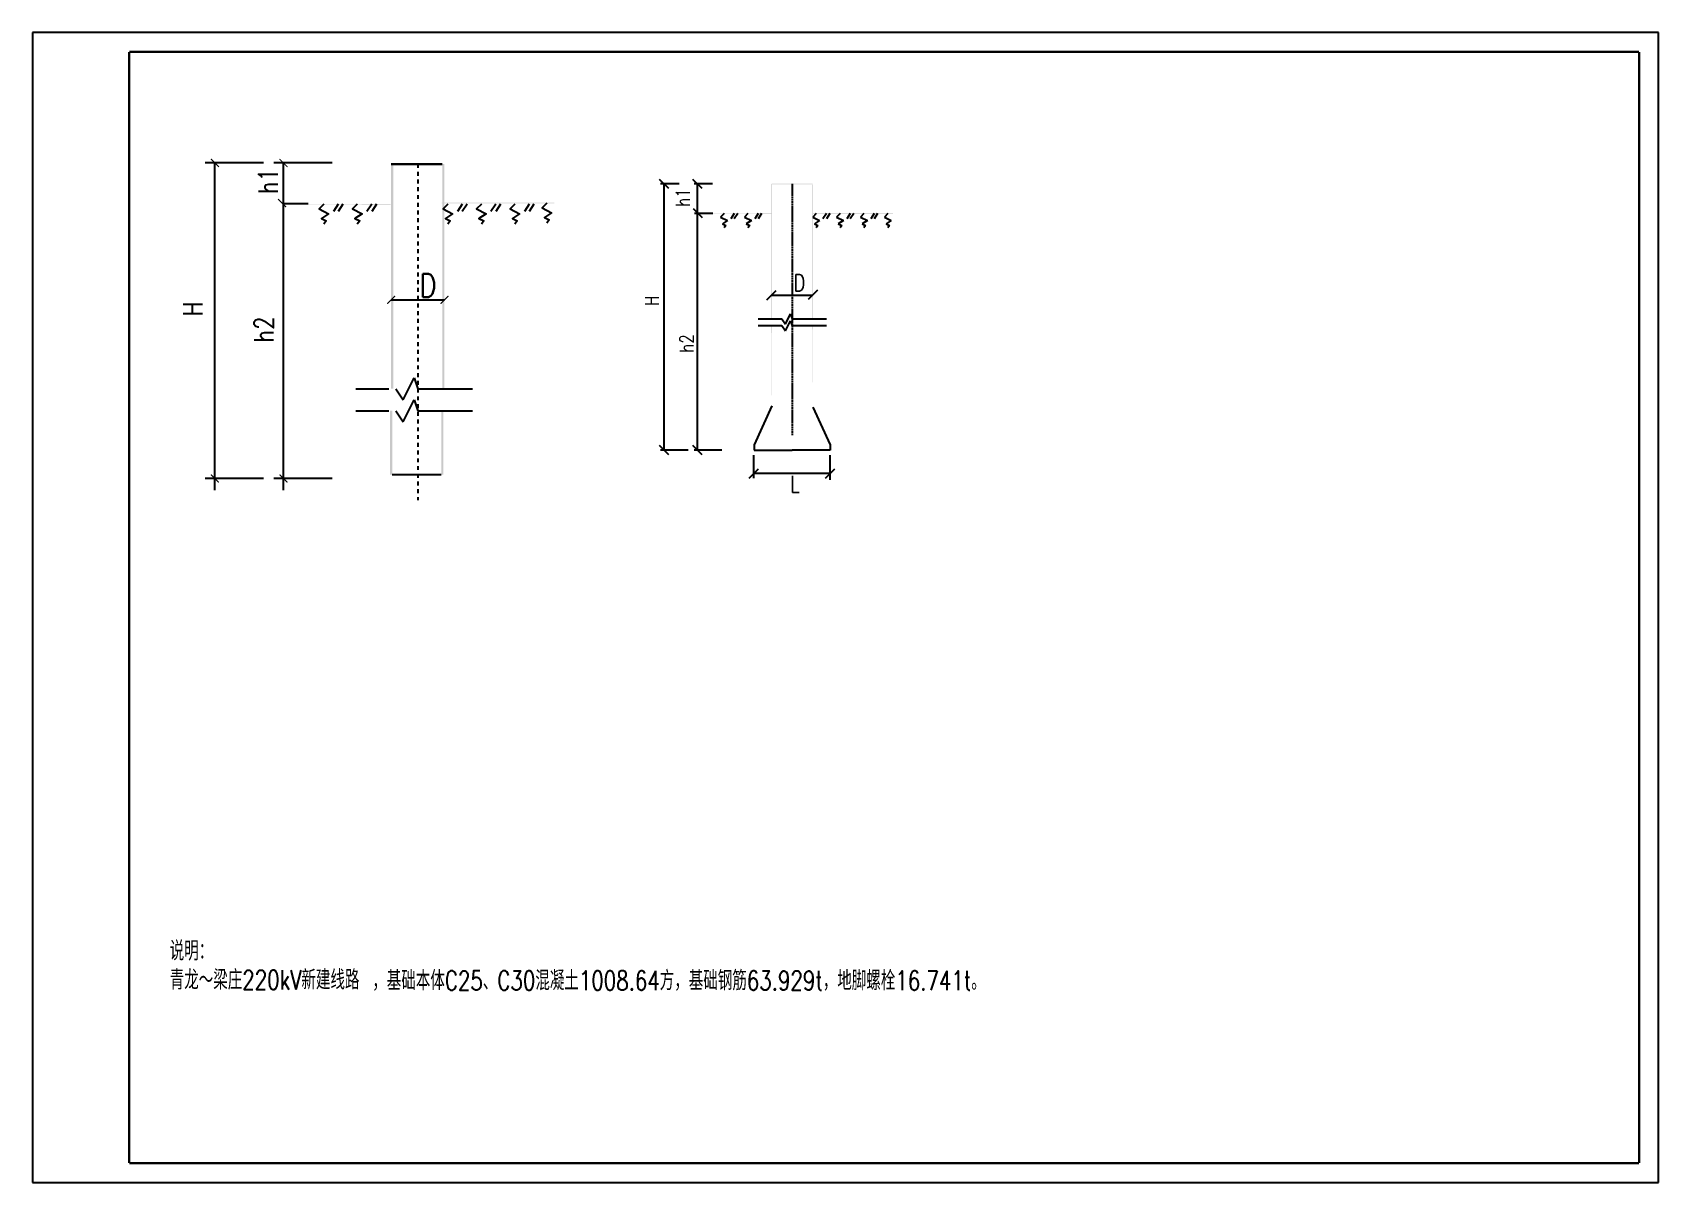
# Model space of a CAD drawing. Header units: millimetres. Extents: x 4529 to 4949, y 337 to 634.
import ezdxf

# ---------------------------------------------------------------- set-up
doc = ezdxf.new("R2010")
doc.units = ezdxf.units.MM
doc.linetypes.add('短虚线', pattern=[2, 1, -1])
doc.layers.add('ZSSignLayer', color=7, linetype='Continuous')
doc.styles.add('HZ', font='simplex.shx', dxfattribs={"width": 0.75, "height": 5, "bigfont": 'hztxt.shx'})
doc.styles.get("Standard").update_dxf_attribs({"font": 'txt', "bigfont": 'gbcbig.shx'})

msp = doc.modelspace()

# ---------------------------------------------------------------- linework, layer by layer
at = {"color": 3}
for p, q in [((4948.654082134444, 633.5079390439992), (4528.654082134444, 633.5079390439992)), ((4528.654082134444, 633.5079390439992), (4528.654082134444, 336.5079390439992)), ((4948.654082134444, 336.5079390439992), (4948.654082134444, 633.5079390439992)), ((4528.654082134444, 336.5079390439992), (4948.654082134444, 336.5079390439992))]:
    msp.add_line(p, q, dxfattribs=at)
at = {"color": 7, "linetype": 'Continuous', "lineweight": 25}
for p, q in [((4588.348900665331, 599.8113920282286), (4573.242622522566, 599.8113151937263)), ((4575.760304223322, 515.3067840810403), (4575.760154523174, 599.811501744898)), ((4575.760335546359, 515.3067527584868), (4575.760335546359, 599.8113279994769)), ((4606.066055633253, 599.8113920282286), (4590.959777490489, 599.8113151937263)), ((4593.477459191245, 515.3067840810403), (4593.477309491097, 599.811501744898)), ((4593.477490514282, 515.3067527584868), (4593.477490514282, 599.8113279994769)), ((4607.610536242991, 589.1701629682747), (4606.374694137641, 587.3163998102615)), ((4608.846378348329, 589.1701629682747), (4607.610536242991, 587.3163998102615)), ((4616.261430980392, 589.1701629682747), (4615.025588875053, 587.3163998102615)), ((4617.497273085732, 589.1701629682747), (4616.261430980392, 587.3163998102615)), ((4639.649649721444, 589.1701629682747), (4638.413807616104, 587.3163998102615)), ((4640.885491826792, 589.1701629682747), (4639.649649721444, 587.3163998102615)), ((4648.300544458856, 589.1701629682747), (4647.064702353508, 587.3163998102615)), ((4649.536386564194, 589.1701629682747), (4648.300544458856, 587.3163998102615)), ((4656.951439196258, 589.1701629682747), (4655.715597090918, 587.3163998102615)), ((4658.187281301606, 589.1701629682747), (4656.951439196258, 587.3163998102615)), ((4709.936329162892, 586.7400042149584), (4709.053584801928, 585.4158876735205)), ((4710.819073523849, 586.7400042149584), (4709.936329162892, 585.4158876735205)), ((4716.115539689608, 586.7400042149584), (4715.232795328651, 585.4158876735205)), ((4716.998284050564, 586.7400042149584), (4716.115539689608, 585.4158876735205)), ((4733.704154579893, 586.7400042149584), (4732.821410218937, 585.4158876735205)), ((4734.586898940855, 586.7400042149584), (4733.704154579893, 585.4158876735205)), ((4739.883365106616, 586.7400042149584), (4739.000620745652, 585.4158876735205)), ((4740.766109467572, 586.7400042149584), (4739.883365106616, 585.4158876735205)), ((4746.062575633331, 586.7400042149584), (4745.179831272375, 585.4158876735205)), ((4746.945319994295, 586.7400042149584), (4746.062575633331, 585.4158876735205)), ((4716.066267514854, 559.5274506620847), (4722.245478041576, 559.5274506620847)), ((4722.245478041576, 559.5274506620847), (4723.12822240254, 558.2033341206466)), ((4723.12822240254, 558.2033341206466), (4724.452338943978, 560.8515672035276)), ((4723.12822240254, 556.4378453987265), (4724.452338943978, 559.086078481607)), ((4724.452338943978, 560.8515672035276), (4724.89371112446, 559.5274506620847)), ((4724.452338943978, 559.086078481607), (4724.89371112446, 557.761961940168)), ((4724.89371112446, 559.5274506620847), (4733.721154734058, 559.5274506620847)), ((4716.066267514854, 557.799209407226), (4722.245478041576, 557.799209407226)), ((4722.245478041576, 557.799209407226), (4723.12822240254, 556.4750928657866)), ((4724.89371112446, 557.799209407226), (4733.721154734058, 557.799209407226)), ((4624.399583196124, 538.6526364855866), (4627.232010347896, 544.3174907891272)), ((4627.232010347896, 544.3174907891272), (4628.176152731819, 541.4850636373559)), ((4612.177196623485, 541.4850636373559), (4620.674478078796, 541.4850636373559)), ((4622.511298428277, 541.4850636373559), (4624.399583196124, 538.6526364855866)), ((4624.399583196124, 532.9877821820477), (4627.232010347896, 538.6526364855866)), ((4627.232010347896, 538.6526364855866), (4628.176152731819, 535.8202093338165)), ((4628.176152731819, 541.4850636373559), (4642.338288490666, 541.4850636373559)), ((4612.177196623485, 535.8202093338165), (4620.674478078796, 535.8202093338165)), ((4622.511298428277, 535.8202093338165), (4624.399583196124, 532.9877821820477)), ((4628.176152731819, 535.8202093338165), (4642.338288490666, 535.8202093338165)), ((4588.348793302231, 518.3186148358901), (4573.242515159465, 518.3185187927623)), ((4579.327289475848, 518.3186148358901), (4573.242539896863, 518.3185187927623)), ((4606.065948270153, 518.3186148358901), (4590.959670127388, 518.3185187927623)), ((4597.044444443772, 518.3186148358901), (4590.959694864785, 518.3185187927623))]:
    msp.add_line(p, q, dxfattribs=at)
at = {"linetype": '短虚线'}
msp.add_line((4628.176152731819, 599.5281608382285), (4628.176152731819, 512.7295871097741), dxfattribs=at)
at = {"color": 0, "linetype": 'ByBlock', "lineweight": 25}
for p, q in [((4692.985838988883, 593.1881752452432), (4690.586798988879, 595.5872152452434)), ((4701.641457150436, 593.1881752452432), (4699.242417150432, 595.5872152452434)), ((4701.756932458331, 585.6066907155164), (4699.357892458334, 588.0057307155166)), ((4729.075890287796, 564.6154555021069), (4731.4749302878, 567.0144955021058)), ((4718.350551689975, 564.5052700660601), (4720.749591689979, 566.904310066059)), ((4692.985838988883, 524.4102278325856), (4690.586798988879, 526.8092678325858)), ((4701.641457150436, 524.4102278325856), (4699.242417150432, 526.8092678325858)), ((4713.777258273559, 518.4265297798686), (4716.176298273563, 520.8255697798677)), ((4733.461237072603, 518.4166877046123), (4735.860277072607, 520.8157277046109))]:
    msp.add_line(p, q, dxfattribs=at)
at = {"lineweight": 25}
for p, q in [((4695.656730688071, 594.3876952452442), (4690.903574627919, 594.3876952452442)), ((4691.786318988881, 589.3144766375619), (4691.786318988881, 594.3876952452442)), ((4704.312348849624, 594.3876952452442), (4699.559192789471, 594.3876952452442)), ((4700.441937150434, 589.3144766375619), (4700.441937150434, 594.3876952452442)), ((4599.898629235477, 589.2628520690497), (4593.244210751264, 589.2628520690497)), ((4691.786318988883, 525.6097478325838), (4691.786318988881, 589.3144766375647)), ((4700.441937150435, 525.6097478325838), (4700.441937150434, 589.3144766375647)), ((4704.427824157525, 586.8062107155122), (4699.674668097373, 586.8062107155122)), ((4698.048974583321, 525.6097478325838), (4690.903574627925, 525.6097478325838)), ((4706.704592744874, 525.6097478325838), (4699.559192789478, 525.6097478325838))]:
    msp.add_line(p, q, dxfattribs=at)
at = {"color": 0, "linetype": '短虚线', "lineweight": 25, "ltscale": 0.1}
msp.add_line((4724.89371112446, 594.3876944078713), (4724.89371112446, 529.4813996213963), dxfattribs=at)
at = {"color": 7, "lineweight": 25}
for p, q in [((4707.288096080008, 586.7400042149584), (4706.405351719046, 585.8572598539993)), ((4706.405351719046, 585.8572598539993), (4708.170840440966, 584.974515493039)), ((4708.170840440966, 584.974515493039), (4706.846723899527, 584.0917711320799)), ((4706.846723899527, 584.0917711320799), (4707.729468260492, 583.6503989516)), ((4713.467306606732, 586.7400042149584), (4712.584562245767, 585.8572598539993)), ((4712.584562245767, 585.8572598539993), (4714.350050967688, 584.974515493039)), ((4714.350050967688, 584.974515493039), (4713.025934426249, 584.0917711320799)), ((4713.025934426249, 584.0917711320799), (4713.908678787206, 583.6503989516)), ((4731.055921497017, 586.7400042149584), (4730.173177136054, 585.8572598539993)), ((4730.173177136054, 585.8572598539993), (4731.938665857973, 584.974515493039)), ((4731.938665857973, 584.974515493039), (4730.614549316535, 584.0917711320799)), ((4730.614549316535, 584.0917711320799), (4731.497293677491, 583.6503989516)), ((4737.235132023732, 586.7400042149584), (4736.352387662776, 585.8572598539993)), ((4736.352387662776, 585.8572598539993), (4738.117876384697, 584.974515493039)), ((4738.117876384697, 584.974515493039), (4736.793759843258, 584.0917711320799)), ((4736.793759843258, 584.0917711320799), (4737.676504204214, 583.6503989516)), ((4743.414342550455, 586.7400042149584), (4742.531598189493, 585.8572598539993)), ((4742.531598189493, 585.8572598539993), (4744.297086911418, 584.974515493039)), ((4744.297086911418, 584.974515493039), (4742.972970369973, 584.0917711320799)), ((4742.972970369973, 584.0917711320799), (4743.855714730937, 583.6503989516)), ((4749.593553077171, 586.7400042149584), (4748.710808716214, 585.8572598539993)), ((4748.710808716214, 585.8572598539993), (4750.476297438135, 584.974515493039)), ((4750.476297438135, 584.974515493039), (4749.152180896696, 584.0917711320799)), ((4749.152180896696, 584.0917711320799), (4750.034925257653, 583.6503989516)), ((4707.729468260492, 583.6503989516), (4707.288096080008, 583.0324772254489)), ((4713.908678787206, 583.6503989516), (4713.467306606732, 583.0324772254489)), ((4731.497293677491, 583.6503989516), (4731.055921497017, 583.0324772254489)), ((4737.676504204214, 583.6503989516), (4737.235132023732, 583.0324772254489)), ((4743.855714730937, 583.6503989516), (4743.414342550455, 583.0324772254489)), ((4750.034925257653, 583.6503989516), (4749.593553077171, 583.0324772254489))]:
    msp.add_line(p, q, dxfattribs=at)
for p, q in [((4621.283924854354, 564.4803432900754), (4635.068380609278, 564.4803432900723)), ((4719.663448091848, 565.6857602016287), (4730.123974157064, 565.663539371373)), ((4719.663448091848, 537.0925998598677), (4715.065449057465, 527.0043487036545)), ((4730.256380423367, 536.722862445645), (4734.721973191456, 527.0043487036545)), ((4715.065449057465, 527.0043487036545), (4715.065449057465, 525.6266757572123)), ((4715.065449057465, 525.6266757572123), (4724.88895398909, 525.6266757572123)), ((4734.721973191456, 525.6266757572123), (4724.898468259831, 525.6266757572123)), ((4734.721973191456, 527.0043487036545), (4734.721973191456, 525.6266757572123)), ((4714.95774840913, 518.3959532655526), (4714.95774840913, 524.392672793482)), ((4734.660761357, 517.9913529039095), (4734.660761357, 524.3926727934823)), ((4621.567156044352, 519.3325644639028), (4634.218687039278, 519.3325068380234))]:
    msp.add_line(p, q)
at = {"color": 7, "linetype": 'ByBlock', "lineweight": 25}
msp.add_line((4734.660757072605, 519.6162077046115), (4714.95774840913, 519.6070199154395), dxfattribs=at)
at = {"color": 3, "const_width": 0.6}
for points in [[(4553.654082134444, 628.5079390439992), (4553.654082134444, 341.5079390439992)], [(4943.654082134444, 628.5079390439992), (4553.654082134444, 628.5079390439992)], [(4943.654082134444, 341.5079390439992), (4943.654082134444, 628.5079390439992)], [(4553.654082134444, 341.5079390439992), (4943.654082134444, 341.5079390439992)]]:
    msp.add_lwpolyline(points, dxfattribs=at)
at = {"color": 7, "lineweight": 25, "const_width": 0.2878848000000001}
for points in [[(4576.778290087585, 598.793366180489), (4574.742328478107, 600.8293277899623)], [(4594.495445055506, 598.793366180489), (4592.459483446031, 600.8293277899623)], [(4594.138389147374, 588.4387448446465), (4592.102427537899, 590.4747064541201)], [(4620.26594404962, 563.4623624853394), (4622.301905659087, 565.4983240948117)], [(4634.050399804549, 563.4623624853408), (4636.086361414018, 565.4983240948128)], [(4576.778169248224, 517.3005777271861), (4574.742207638748, 519.3365393366599)], [(4594.495324216148, 517.3005777271861), (4592.459362606673, 519.3365393366599)]]:
    msp.add_lwpolyline(points, dxfattribs=at)
at = {"color": 7, "lineweight": 25}
for points in [[(4603.903009926955, 589.1701629682747), (4602.667167821606, 587.9343208629317), (4605.138852032293, 586.6984787575876), (4603.28508887428, 585.4626366522447), (4604.520930979628, 584.8447155995731), (4603.903009926955, 583.9796251829615)], [(4612.553904664366, 589.1701629682747), (4611.318062559018, 587.9343208629317), (4613.789746769706, 586.6984787575876), (4611.935983611691, 585.4626366522447), (4613.171825717031, 584.8447155995731), (4612.553904664366, 583.9796251829615)], [(4635.942123405417, 589.1701629682747), (4634.706281300068, 587.9343208629317), (4637.177965510757, 586.6984787575876), (4635.324202352742, 585.4626366522447), (4636.56004445808, 584.8447155995731), (4635.942123405417, 583.9796251829615)], [(4644.593018142818, 589.1701629682747), (4643.35717603748, 587.9343208629317), (4645.828860248168, 586.6984787575876), (4643.975097090154, 585.4626366522447), (4645.210939195493, 584.8447155995731), (4644.593018142818, 583.9796251829615)], [(4653.243912880231, 589.1701629682747), (4652.008070774882, 587.9343208629317), (4654.479754985579, 586.6984787575876), (4652.625991827555, 585.4626366522447), (4653.861833932905, 584.8447155995731), (4653.243912880231, 583.9796251829615)], [(4661.504805144447, 589.4431646995041), (4660.268963039109, 588.2073225941612), (4662.740647249796, 586.9714804888171), (4660.886884091782, 585.7356383834741), (4662.122726197122, 585.1177173308025), (4661.504805144447, 584.252626914191)]]:
    msp.add_lwpolyline(points, dxfattribs=at)
for points in [[(4621.283924854354, 541.4850636373559), (4621.850387234354, 541.4850636373559), (4621.283924854354, 599.5281608382285), (4621.850387234354, 599.5281608382285)], [(4635.068380609278, 599.5281608382285), (4634.501918229279, 599.5281608382285), (4635.068380609278, 541.4850636373559), (4634.501918229279, 541.4850636373559)], [(4621.000693664352, 519.3325644639028), (4621.567156044352, 519.3325644639028), (4621.000693664352, 535.8202093338165), (4621.567156044352, 535.8202093338165)], [(4634.785149419277, 535.8202093338165), (4634.218687039278, 535.8202093338165), (4634.785149419277, 519.3325068380234), (4634.218687039278, 519.3325068380234)]]:
    msp.add_trace(points, dxfattribs=at)
at = {"color": 0, "lineweight": 25}
for points in [[(4719.663448091848, 594.3876944049766), (4719.531041825547, 594.3876944107649), (4719.663448091848, 559.5274506620847), (4719.531041825547, 559.5274506620847)], [(4719.597244958701, 594.4539002375739), (4719.597244958701, 594.3214885781665), (4730.190177290219, 594.4539002375739), (4730.190177290219, 594.3214885781665)], [(4730.256380423367, 594.2552827455709), (4730.123974157064, 594.2552827513598), (4730.256380423367, 559.3950390026796), (4730.123974157064, 559.3950390026796)], [(4719.663448091848, 557.799209407226), (4719.531041825547, 557.799209407226), (4719.619388283637, 536.9959303286616)], [(4730.256380423367, 557.799209407226), (4730.123974157064, 557.799209407226), (4730.256380423367, 536.722862445645), (4730.25638042336, 536.722862445645)]]:
    msp.add_trace(points, dxfattribs=at)
at = {"lineweight": 25}
for points in [[(4599.254676104674, 589.2628520690497), (4599.254859272974, 589.117835722804), (4621.204799401768, 589.2628520690497), (4621.204799401768, 589.077473867503)], [(4600.3118947445, 589.2628520690497), (4600.311876074888, 589.1258139662986), (4600.3118947445, 589.2628520690497), (4600.311876074888, 589.1258139662986)], [(4663.421431876626, 589.5358538002791), (4663.421431876626, 589.3504755987325), (4634.330445233642, 589.5358538002791), (4634.394606819615, 589.3504755987325)], [(4703.967857635522, 586.8062107155122), (4703.967988470022, 586.702627611051), (4719.646517133447, 586.8062107155122), (4719.646517133447, 586.6737977144073)], [(4704.723013806827, 586.8062107155122), (4704.72300047139, 586.7083263564041), (4704.723013806827, 586.8062107155122), (4704.72300047139, 586.7083263564041)], [(4750.962572171585, 586.8062107155122), (4750.962572171585, 586.6737977144073), (4730.183295998023, 586.8062107155122), (4730.22912570229, 586.6737977144073)]]:
    msp.add_trace(points, dxfattribs=at)
at = {"layer": 'ZSSignLayer', "color": 7, "const_width": 0.5997600000000002}
msp.add_lwpolyline([(4621.283924854354, 599.5281608382285), (4634.501918229279, 599.5281608382285)], dxfattribs=at)

# ---------------------------------------------------------------- texts
at = {"color": 7, "lineweight": 25, "width": 0.8}
for s, height, p in [('h1', 4.998, (4592.046455531181, 591.8140019282588)), ('h1', 3.570000000000001, (4698.413845015752, 588.5389762694658)), ('H', 4.998, (4572.555978598414, 560.2479828883673)), ('H', 3.570000000000001, (4690.450624772977, 562.9102961618221)), ('h2', 4.998, (4590.941705451922, 553.4369068040004)), ('h2', 3.570000000000001, (4699.404712526308, 550.8222776948257))]:
    msp.add_text(s, height=height, rotation=90, dxfattribs=at).set_placement(p)
for s, height, p in [('D', 5.9976, (4628.67270192523, 565.1959648950341)), ('D', 4.284000000000002, (4725.194262095152, 566.7405759342041)), ('L', 4.284000000000002, (4724.360441156126, 514.7170742433539))]:
    msp.add_text(s, height=height, dxfattribs=at).set_placement(p)
at = {"color": 0, "lineweight": 25, "style": 'HZ', "width": 0.75}
for s, p in [('说明：', (4564.086005680099, 393.8265996044671)), ('青龙～梁庄220kV新建线路   ', (4564.086005680099, 386.3433718271723)), ('，基础本体C25、C30混凝土1008.64方，基础钢筋63.929t，地脚螺栓16.741t。', (4616.420079717059, 386.1642427523261))]:
    msp.add_text(s, height=5, dxfattribs=at).set_placement(p)

doc.saveas('drawing.dxf')
